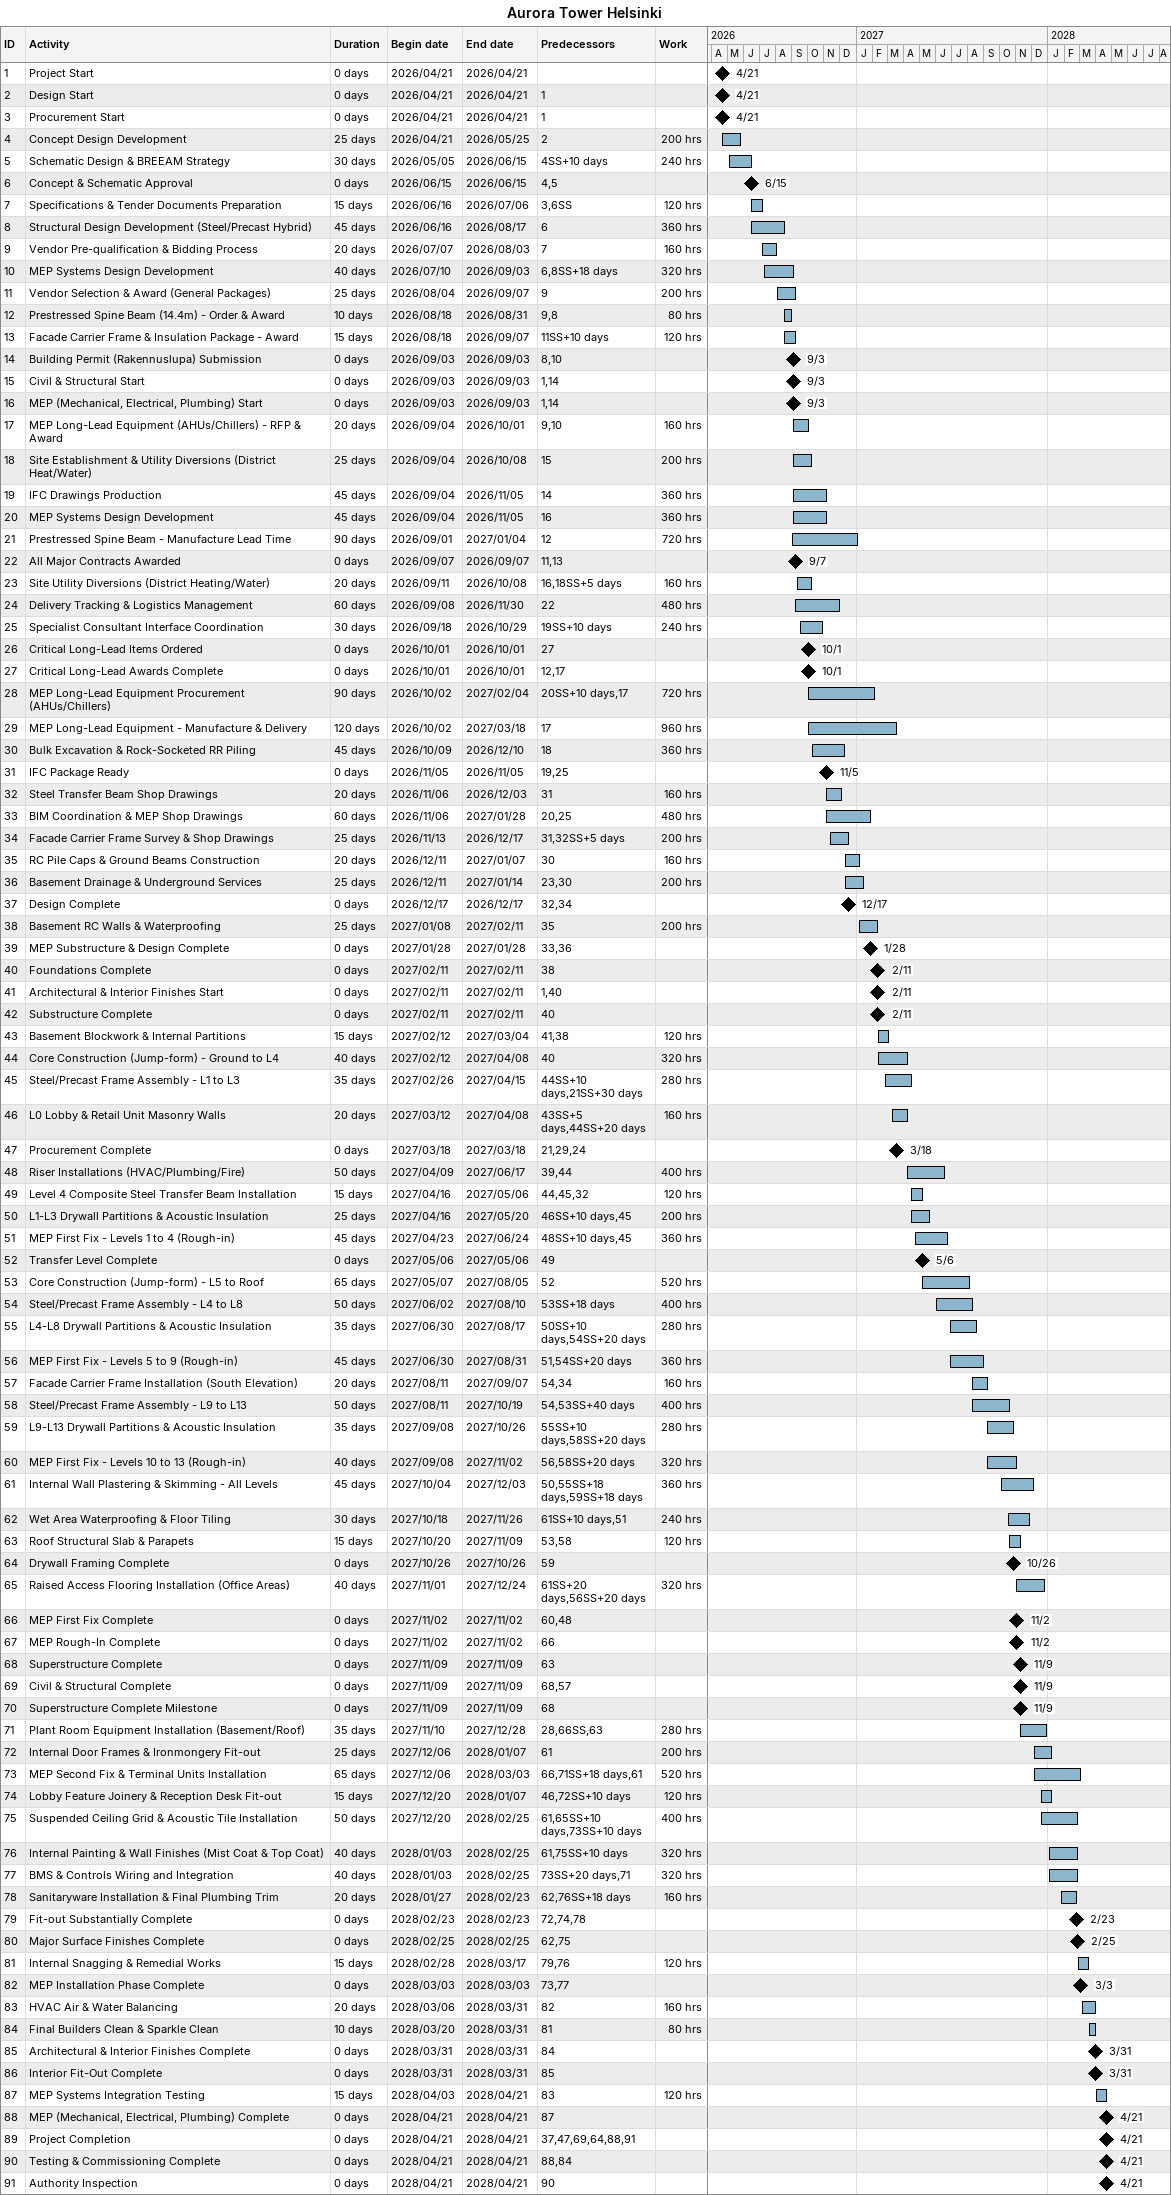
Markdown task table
Aurora Tower Helsinki

| ID | Task | Duration | Start | Finish | Predecessors | Work (h) |
|---|---|---|---|---|---|---|
| 1 | Project Start | 0d | 2026-04-21 | 2026-04-21 |  |  |
| 2 | Design Start | 0d | 2026-04-21 | 2026-04-21 | 1 |  |
| 3 | Procurement Start | 0d | 2026-04-21 | 2026-04-21 | 1 |  |
| 4 | Concept Design Development | 25d | 2026-04-21 | 2026-05-25 | 2 | 200 |
| 5 | Schematic Design & BREEAM Strategy | 30d | 2026-05-05 | 2026-06-15 | 4SS+10d | 240 |
| 6 | Concept & Schematic Approval | 0d | 2026-06-15 | 2026-06-15 | 4, 5 |  |
| 7 | Specifications & Tender Documents Preparation | 15d | 2026-06-16 | 2026-07-06 | 3, 6SS | 120 |
| 8 | Structural Design Development (Steel/Precast Hybrid) | 45d | 2026-06-16 | 2026-08-17 | 6 | 360 |
| 9 | Vendor Pre-qualification & Bidding Process | 20d | 2026-07-07 | 2026-08-03 | 7 | 160 |
| 10 | MEP Systems Design Development | 40d | 2026-07-10 | 2026-09-03 | 6, 8SS+18d | 320 |
| 11 | Vendor Selection & Award (General Packages) | 25d | 2026-08-04 | 2026-09-07 | 9 | 200 |
| 12 | Prestressed Spine Beam (14.4m) - Order & Award | 10d | 2026-08-18 | 2026-08-31 | 9, 8 | 80 |
| 13 | Facade Carrier Frame & Insulation Package - Award | 15d | 2026-08-18 | 2026-09-07 | 11SS+10d | 120 |
| 14 | Building Permit (Rakennuslupa) Submission | 0d | 2026-09-03 | 2026-09-03 | 8, 10 |  |
| 15 | Civil & Structural Start | 0d | 2026-09-03 | 2026-09-03 | 1, 14 |  |
| 16 | MEP (Mechanical, Electrical, Plumbing) Start | 0d | 2026-09-03 | 2026-09-03 | 1, 14 |  |
| 17 | MEP Long-Lead Equipment (AHUs/Chillers) - RFP & Award | 20d | 2026-09-04 | 2026-10-01 | 9, 10 | 160 |
| 18 | Site Establishment & Utility Diversions (District Heat/Water) | 25d | 2026-09-04 | 2026-10-08 | 15 | 200 |
| 19 | IFC Drawings Production | 45d | 2026-09-04 | 2026-11-05 | 14 | 360 |
| 20 | MEP Systems Design Development | 45d | 2026-09-04 | 2026-11-05 | 16 | 360 |
| 21 | Prestressed Spine Beam - Manufacture Lead Time | 90d | 2026-09-01 | 2027-01-04 | 12 | 720 |
| 22 | All Major Contracts Awarded | 0d | 2026-09-07 | 2026-09-07 | 11, 13 |  |
| 23 | Site Utility Diversions (District Heating/Water) | 20d | 2026-09-11 | 2026-10-08 | 16, 18SS+5d | 160 |
| 24 | Delivery Tracking & Logistics Management | 60d | 2026-09-08 | 2026-11-30 | 22 | 480 |
| 25 | Specialist Consultant Interface Coordination | 30d | 2026-09-18 | 2026-10-29 | 19SS+10d | 240 |
| 26 | Critical Long-Lead Items Ordered | 0d | 2026-10-01 | 2026-10-01 | 27 |  |
| 27 | Critical Long-Lead Awards Complete | 0d | 2026-10-01 | 2026-10-01 | 12, 17 |  |
| 28 | MEP Long-Lead Equipment Procurement (AHUs/Chillers) | 90d | 2026-10-02 | 2027-02-04 | 20SS+10d, 17 | 720 |
| 29 | MEP Long-Lead Equipment - Manufacture & Delivery | 120d | 2026-10-02 | 2027-03-18 | 17 | 960 |
| 30 | Bulk Excavation & Rock-Socketed RR Piling | 45d | 2026-10-09 | 2026-12-10 | 18 | 360 |
| 31 | IFC Package Ready | 0d | 2026-11-05 | 2026-11-05 | 19, 25 |  |
| 32 | Steel Transfer Beam Shop Drawings | 20d | 2026-11-06 | 2026-12-03 | 31 | 160 |
| 33 | BIM Coordination & MEP Shop Drawings | 60d | 2026-11-06 | 2027-01-28 | 20, 25 | 480 |
| 34 | Facade Carrier Frame Survey & Shop Drawings | 25d | 2026-11-13 | 2026-12-17 | 31, 32SS+5d | 200 |
| 35 | RC Pile Caps & Ground Beams Construction | 20d | 2026-12-11 | 2027-01-07 | 30 | 160 |
| 36 | Basement Drainage & Underground Services | 25d | 2026-12-11 | 2027-01-14 | 23, 30 | 200 |
| 37 | Design Complete | 0d | 2026-12-17 | 2026-12-17 | 32, 34 |  |
| 38 | Basement RC Walls & Waterproofing | 25d | 2027-01-08 | 2027-02-11 | 35 | 200 |
| 39 | MEP Substructure & Design Complete | 0d | 2027-01-28 | 2027-01-28 | 33, 36 |  |
| 40 | Foundations Complete | 0d | 2027-02-11 | 2027-02-11 | 38 |  |
| 41 | Architectural & Interior Finishes Start | 0d | 2027-02-11 | 2027-02-11 | 1, 40 |  |
| 42 | Substructure Complete | 0d | 2027-02-11 | 2027-02-11 | 40 |  |
| 43 | Basement Blockwork & Internal Partitions | 15d | 2027-02-12 | 2027-03-04 | 41, 38 | 120 |
| 44 | Core Construction (Jump-form) - Ground to L4 | 40d | 2027-02-12 | 2027-04-08 | 40 | 320 |
| 45 | Steel/Precast Frame Assembly - L1 to L3 | 35d | 2027-02-26 | 2027-04-15 | 44SS+10d, 21SS+30d | 280 |
| 46 | L0 Lobby & Retail Unit Masonry Walls | 20d | 2027-03-12 | 2027-04-08 | 43SS+5d, 44SS+20d | 160 |
| 47 | Procurement Complete | 0d | 2027-03-18 | 2027-03-18 | 21, 29, 24 |  |
| 48 | Riser Installations (HVAC/Plumbing/Fire) | 50d | 2027-04-09 | 2027-06-17 | 39, 44 | 400 |
| 49 | Level 4 Composite Steel Transfer Beam Installation | 15d | 2027-04-16 | 2027-05-06 | 44, 45, 32 | 120 |
| 50 | L1-L3 Drywall Partitions & Acoustic Insulation | 25d | 2027-04-16 | 2027-05-20 | 46SS+10d, 45 | 200 |
| 51 | MEP First Fix - Levels 1 to 4 (Rough-in) | 45d | 2027-04-23 | 2027-06-24 | 48SS+10d, 45 | 360 |
| 52 | Transfer Level Complete | 0d | 2027-05-06 | 2027-05-06 | 49 |  |
| 53 | Core Construction (Jump-form) - L5 to Roof | 65d | 2027-05-07 | 2027-08-05 | 52 | 520 |
| 54 | Steel/Precast Frame Assembly - L4 to L8 | 50d | 2027-06-02 | 2027-08-10 | 53SS+18d | 400 |
| 55 | L4-L8 Drywall Partitions & Acoustic Insulation | 35d | 2027-06-30 | 2027-08-17 | 50SS+10d, 54SS+20d | 280 |
| 56 | MEP First Fix - Levels 5 to 9 (Rough-in) | 45d | 2027-06-30 | 2027-08-31 | 51, 54SS+20d | 360 |
| 57 | Facade Carrier Frame Installation (South Elevation) | 20d | 2027-08-11 | 2027-09-07 | 54, 34 | 160 |
| 58 | Steel/Precast Frame Assembly - L9 to L13 | 50d | 2027-08-11 | 2027-10-19 | 54, 53SS+40d | 400 |
| 59 | L9-L13 Drywall Partitions & Acoustic Insulation | 35d | 2027-09-08 | 2027-10-26 | 55SS+10d, 58SS+20d | 280 |
| 60 | MEP First Fix - Levels 10 to 13 (Rough-in) | 40d | 2027-09-08 | 2027-11-02 | 56, 58SS+20d | 320 |
| 61 | Internal Wall Plastering & Skimming - All Levels | 45d | 2027-10-04 | 2027-12-03 | 50, 55SS+18d, 59SS+18d | 360 |
| 62 | Wet Area Waterproofing & Floor Tiling | 30d | 2027-10-18 | 2027-11-26 | 61SS+10d, 51 | 240 |
| 63 | Roof Structural Slab & Parapets | 15d | 2027-10-20 | 2027-11-09 | 53, 58 | 120 |
| 64 | Drywall Framing Complete | 0d | 2027-10-26 | 2027-10-26 | 59 |  |
| 65 | Raised Access Flooring Installation (Office Areas) | 40d | 2027-11-01 | 2027-12-24 | 61SS+20d, 56SS+20d | 320 |
| 66 | MEP First Fix Complete | 0d | 2027-11-02 | 2027-11-02 | 60, 48 |  |
| 67 | MEP Rough-In Complete | 0d | 2027-11-02 | 2027-11-02 | 66 |  |
| 68 | Superstructure Complete | 0d | 2027-11-09 | 2027-11-09 | 63 |  |
| 69 | Civil & Structural Complete | 0d | 2027-11-09 | 2027-11-09 | 68, 57 |  |
| 70 | Superstructure Complete Milestone | 0d | 2027-11-09 | 2027-11-09 | 68 |  |
| 71 | Plant Room Equipment Installation (Basement/Roof) | 35d | 2027-11-10 | 2027-12-28 | 28, 66SS, 63 | 280 |
| 72 | Internal Door Frames & Ironmongery Fit-out | 25d | 2027-12-06 | 2028-01-07 | 61 | 200 |
| 73 | MEP Second Fix & Terminal Units Installation | 65d | 2027-12-06 | 2028-03-03 | 66, 71SS+18d, 61 | 520 |
| 74 | Lobby Feature Joinery & Reception Desk Fit-out | 15d | 2027-12-20 | 2028-01-07 | 46, 72SS+10d | 120 |
| 75 | Suspended Ceiling Grid & Acoustic Tile Installation | 50d | 2027-12-20 | 2028-02-25 | 61, 65SS+10d, 73SS+10d | 400 |
| 76 | Internal Painting & Wall Finishes (Mist Coat & Top Coat) | 40d | 2028-01-03 | 2028-02-25 | 61, 75SS+10d | 320 |
| 77 | BMS & Controls Wiring and Integration | 40d | 2028-01-03 | 2028-02-25 | 73SS+20d, 71 | 320 |
| 78 | Sanitaryware Installation & Final Plumbing Trim | 20d | 2028-01-27 | 2028-02-23 | 62, 76SS+18d | 160 |
| 79 | Fit-out Substantially Complete | 0d | 2028-02-23 | 2028-02-23 | 72, 74, 78 |  |
| 80 | Major Surface Finishes Complete | 0d | 2028-02-25 | 2028-02-25 | 62, 75 |  |
| 81 | Internal Snagging & Remedial Works | 15d | 2028-02-28 | 2028-03-17 | 79, 76 | 120 |
| 82 | MEP Installation Phase Complete | 0d | 2028-03-03 | 2028-03-03 | 73, 77 |  |
| 83 | HVAC Air & Water Balancing | 20d | 2028-03-06 | 2028-03-31 | 82 | 160 |
| 84 | Final Builders Clean & Sparkle Clean | 10d | 2028-03-20 | 2028-03-31 | 81 | 80 |
| 85 | Architectural & Interior Finishes Complete | 0d | 2028-03-31 | 2028-03-31 | 84 |  |
| 86 | Interior Fit-Out Complete | 0d | 2028-03-31 | 2028-03-31 | 85 |  |
| 87 | MEP Systems Integration Testing | 15d | 2028-04-03 | 2028-04-21 | 83 | 120 |
| 88 | MEP (Mechanical, Electrical, Plumbing) Complete | 0d | 2028-04-21 | 2028-04-21 | 87 |  |
| 89 | Project Completion | 0d | 2028-04-21 | 2028-04-21 | 37, 47, 69, 64, 88, 91 |  |
| 90 | Testing & Commissioning Complete | 0d | 2028-04-21 | 2028-04-21 | 88, 84 |  |
| 91 | Authority Inspection | 0d | 2028-04-21 | 2028-04-21 | 90 |  |
